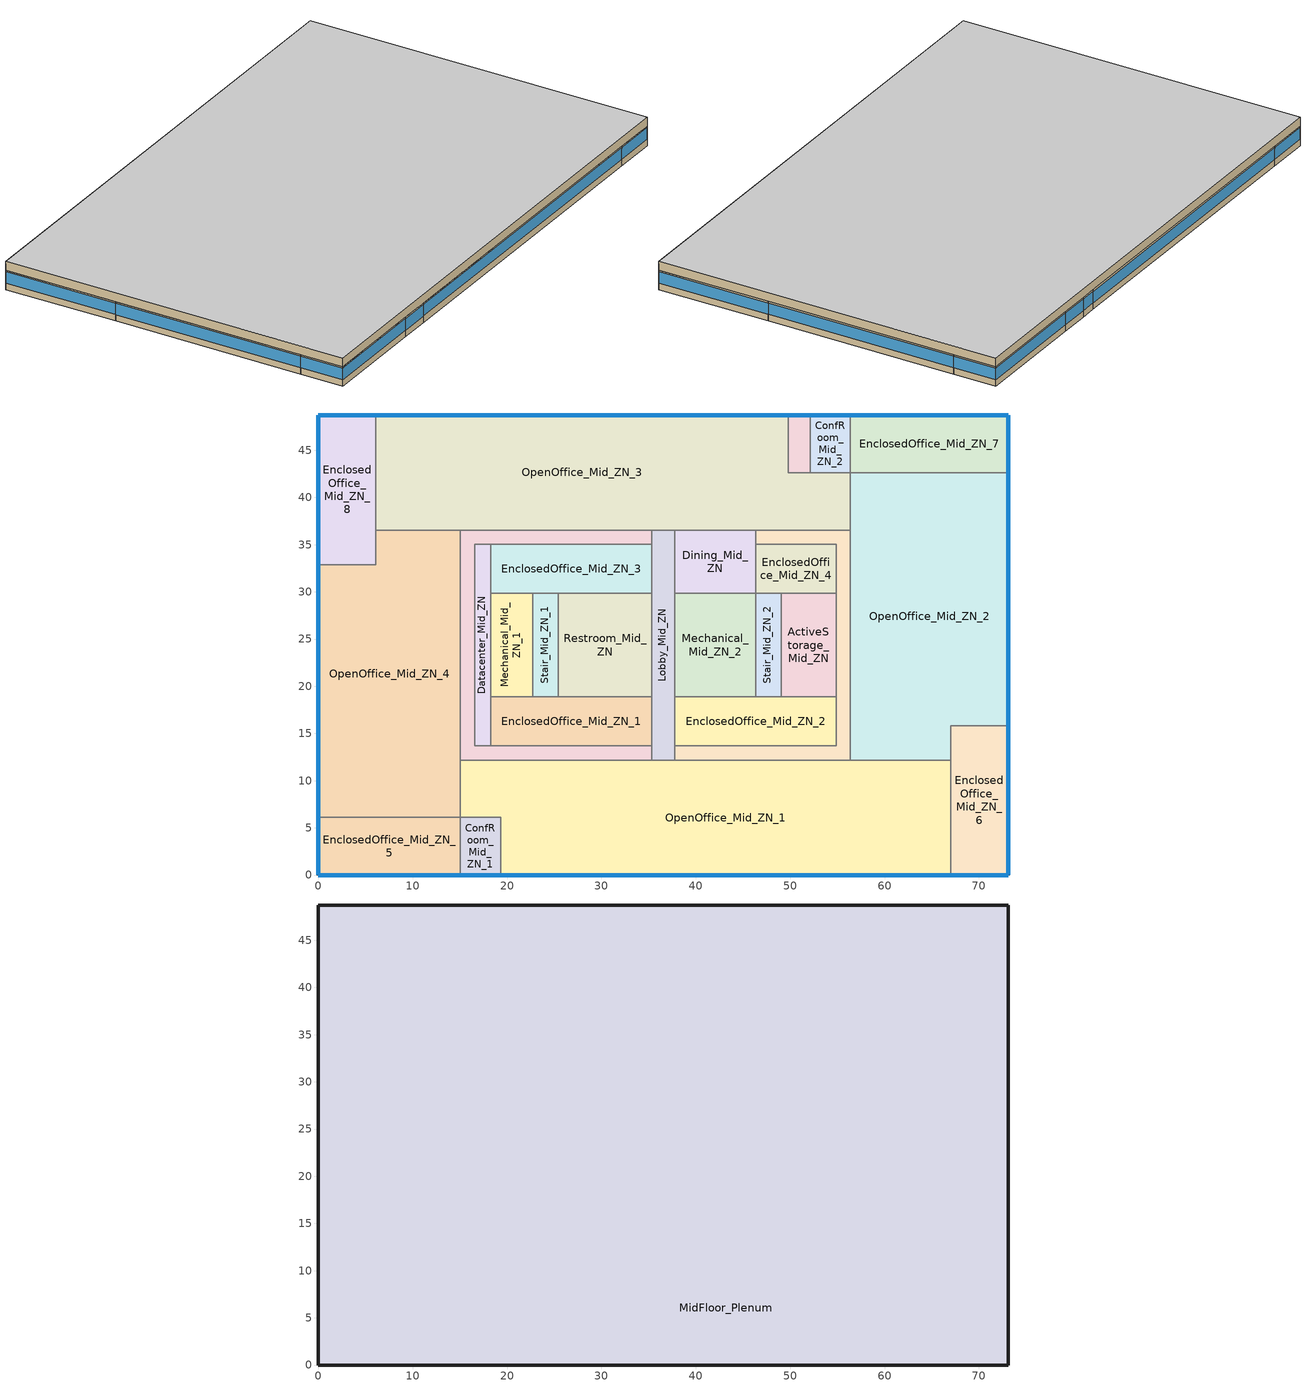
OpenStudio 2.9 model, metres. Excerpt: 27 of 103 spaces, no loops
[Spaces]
Corridor_Mid_ZN_1
 floor adiabatic (Floor Adiabatic construction): 35.36,36.55 35.36,35.02 16.58,35.02 16.58,13.69 35.36,13.69 35.36,12.16 15.06,12.16 15.06,36.55 z16.77
 wall to EnclosedOffice_Mid_ZN_1: 35.36,13.69 18.29,13.69 z16.77:19.51
 wall to Lobby_Mid_ZN: 35.36,12.16 35.36,13.69 / 35.36,35.02 35.36,36.55 z16.77:19.51
 wall to Datacenter_Mid_ZN: 18.29,13.69 16.58,13.69 16.58,35.02 18.29,35.02 z16.77:19.51
 wall to OpenOffice_Mid_ZN_1: 15.06,12.16 35.36,12.16 z16.77:19.51
 wall to OpenOffice_Mid_ZN_4: 15.06,36.55 15.06,12.16 z16.77:19.51
 wall to EnclosedOffice_Mid_ZN_3: 18.29,35.02 35.36,35.02 z16.77:19.51
 wall to OpenOffice_Mid_ZN_3: 35.36,36.55 15.06,36.55 z16.77:19.51
Datacenter_Mid_ZN
 floor adiabatic (Floor Adiabatic construction): 18.29,35.02 18.29,13.69 16.58,13.69 16.58,35.02 z16.77
 wall to Mechanical_Mid_ZN_1: 18.29,18.87 18.29,29.84 z16.77:19.51
 wall to EnclosedOffice_Mid_ZN_1: 18.29,13.69 18.29,18.87 z16.77:19.51
 wall to EnclosedOffice_Mid_ZN_3: 18.29,29.84 18.29,35.02 z16.77:19.51
Mechanical_Mid_ZN_1
 floor adiabatic (Floor Adiabatic construction): 22.71,29.84 22.71,18.87 18.29,18.87 18.29,29.84 z16.77
 wall to EnclosedOffice_Mid_ZN_3: 22.71,29.84 18.29,29.84 z16.77:19.51
 wall to EnclosedOffice_Mid_ZN_1: 18.29,18.87 22.71,18.87 z16.77:19.51
 wall to Stair_Mid_ZN_1: 22.71,18.87 22.71,29.84 z16.77:19.51
Stair_Mid_ZN_1
 floor adiabatic (Floor Adiabatic construction): 25.45,29.84 25.45,18.87 22.71,18.87 22.71,29.84 z16.77
 wall to EnclosedOffice_Mid_ZN_3: 25.45,29.84 22.71,29.84 z16.77:19.51
 wall to EnclosedOffice_Mid_ZN_1: 22.71,18.87 25.45,18.87 z16.77:19.51
 wall to Restroom_Mid_ZN: 25.45,18.87 25.45,29.84 z16.77:19.51
Restroom_Mid_ZN
 floor adiabatic (Floor Adiabatic construction): 35.36,29.84 35.36,18.87 25.45,18.87 25.45,29.84 z16.77
 wall to Lobby_Mid_ZN: 35.36,18.87 35.36,29.84 z16.77:19.51
 wall to EnclosedOffice_Mid_ZN_3: 35.36,29.84 25.45,29.84 z16.77:19.51
 wall to EnclosedOffice_Mid_ZN_1: 25.45,18.87 35.36,18.87 z16.77:19.51
EnclosedOffice_Mid_ZN_1
 floor adiabatic (Floor Adiabatic construction): 35.36,18.87 35.36,13.69 18.29,13.69 18.29,18.87 z16.77
 wall to Lobby_Mid_ZN: 35.36,13.69 35.36,18.87 z16.77:19.51
Lobby_Mid_ZN
 floor adiabatic (Floor Adiabatic construction): 37.8,36.55 37.8,12.16 35.36,12.16 35.36,36.55 z16.77
 wall to OpenOffice_Mid_ZN_1: 35.36,12.16 37.8,12.16 z16.77:19.51
 wall to Dining_Mid_ZN: 37.8,29.84 37.8,36.55 z16.77:19.51
 wall to OpenOffice_Mid_ZN_3: 37.8,36.55 35.36,36.55 z16.77:19.51
 wall to Mechanical_Mid_ZN_2: 37.8,18.87 37.8,29.84 z16.77:19.51
 wall to EnclosedOffice_Mid_ZN_3: 35.36,35.02 35.36,29.84 z16.77:19.51
 wall to Corridor_Mid_ZN_2: 37.8,12.16 37.8,13.69 z16.77:19.51
 wall to EnclosedOffice_Mid_ZN_2: 37.8,13.69 37.8,18.87 z16.77:19.51
Corridor_Mid_ZN_2
 floor adiabatic (Floor Adiabatic construction): 56.39,36.55 56.39,12.16 37.8,12.16 37.8,13.69 54.86,13.69 54.86,35.02 46.33,35.02 46.33,36.55 z16.77
 wall to Dining_Mid_ZN: 46.33,36.55 46.33,35.02 z16.77:19.51
 wall to EnclosedOffice_Mid_ZN_4: 46.33,35.02 54.86,35.02 54.86,29.84 z16.77:19.51
 wall to EnclosedOffice_Mid_ZN_2: 54.86,18.87 54.86,13.69 37.8,13.69 z16.77:19.51
 wall to OpenOffice_Mid_ZN_1: 37.8,12.16 56.39,12.16 z16.77:19.51
 wall to OpenOffice_Mid_ZN_3: 56.39,36.55 46.33,36.55 z16.77:19.51
 wall to OpenOffice_Mid_ZN_2: 56.39,12.16 56.39,36.55 z16.77:19.51
 wall to ActiveStorage_Mid_ZN: 54.86,29.84 54.86,18.87 z16.77:19.51
Mechanical_Mid_ZN_2
 floor adiabatic (Floor Adiabatic construction): 46.33,29.84 46.33,18.87 37.8,18.87 37.8,29.84 z16.77
 wall to Stair_Mid_ZN_2: 46.33,18.87 46.33,29.84 z16.77:19.51
 wall to Dining_Mid_ZN: 46.33,29.84 37.8,29.84 z16.77:19.51
 wall to EnclosedOffice_Mid_ZN_2: 37.8,18.87 46.33,18.87 z16.77:19.51
Stair_Mid_ZN_2
 floor adiabatic (Floor Adiabatic construction): 49.07,29.84 49.07,18.87 46.33,18.87 46.33,29.84 z16.77
 wall to ActiveStorage_Mid_ZN: 49.07,18.87 49.07,29.84 z16.77:19.51
 wall to EnclosedOffice_Mid_ZN_2: 46.33,18.87 49.07,18.87 z16.77:19.51
 wall to EnclosedOffice_Mid_ZN_4: 49.07,29.84 46.33,29.84 z16.77:19.51
ActiveStorage_Mid_ZN
 floor adiabatic (Floor Adiabatic construction): 54.86,29.84 54.86,18.87 49.07,18.87 49.07,29.84 z16.77
 wall to EnclosedOffice_Mid_ZN_2: 49.07,18.87 54.86,18.87 z16.77:19.51
 wall to EnclosedOffice_Mid_ZN_4: 54.86,29.84 49.07,29.84 z16.77:19.51
Dining_Mid_ZN
 floor adiabatic (Floor Adiabatic construction): 46.33,36.55 46.33,29.84 37.8,29.84 37.8,36.55 z16.77
 wall to EnclosedOffice_Mid_ZN_4: 46.33,29.84 46.33,35.02 z16.77:19.51
 wall to OpenOffice_Mid_ZN_3: 46.33,36.55 37.8,36.55 z16.77:19.51
EnclosedOffice_Mid_ZN_2
 floor adiabatic (Floor Adiabatic construction): 54.86,18.87 54.86,13.69 37.8,13.69 37.8,18.87 z16.77
EnclosedOffice_Mid_ZN_3
 floor adiabatic (Floor Adiabatic construction): 35.36,35.02 35.36,29.84 18.29,29.84 18.29,35.02 z16.77
EnclosedOffice_Mid_ZN_4
 floor adiabatic (Floor Adiabatic construction): 54.86,35.02 54.86,29.84 46.33,29.84 46.33,35.02 z16.77
EnclosedOffice_Mid_ZN_5
 floor adiabatic (Floor Adiabatic construction): 15.06,6.1 15.06,0 0,0 0,6.1 z16.77
 wall outside: 0,6.1 0,0 15.06,0 z16.77:19.51
 wall to OpenOffice_Mid_ZN_4: 15.06,6.1 0,6.1 z16.77:19.51
 wall to ConfRoom_Mid_ZN_1: 15.06,0 15.06,6.1 z16.77:19.51
 window: 0.03,0 15.03,0 / 0,6.07 0,0.03 z17.68:19.27
ConfRoom_Mid_ZN_1
 floor adiabatic (Floor Adiabatic construction): 19.32,6.1 19.32,0 15.06,0 15.06,6.1 z16.77
 wall outside: 15.06,0 19.32,0 z16.77:19.51
 wall to OpenOffice_Mid_ZN_1: 19.32,0 19.32,6.1 15.06,6.1 z16.77:19.51
 window: 15.08,0 19.3,0 z17.68:19.27
EnclosedOffice_Mid_ZN_6
 floor adiabatic (Floor Adiabatic construction): 73.11,15.82 73.11,0 67.01,0 67.01,15.82 z16.77
 wall outside: 67.01,0 73.11,0 73.11,15.82 z16.77:19.51
 wall to OpenOffice_Mid_ZN_2: 73.11,15.82 67.01,15.82 67.01,12.16 z16.77:19.51
 wall to OpenOffice_Mid_ZN_1: 67.01,12.16 67.01,0 z16.77:19.51
 window: 73.11,0.03 73.11,15.79 / 67.04,0 73.08,0 z17.68:19.27
EnclosedOffice_Mid_ZN_7
 floor adiabatic (Floor Adiabatic construction): 73.11,48.74 73.11,42.64 56.39,42.64 56.39,48.74 z16.77
 wall outside: 73.11,42.64 73.11,48.74 56.39,48.74 z16.77:19.51
 wall to OpenOffice_Mid_ZN_2: 56.39,42.64 73.11,42.64 z16.77:19.51
 wall to ConfRoom_Mid_ZN_2: 56.39,48.74 56.39,42.64 z16.77:19.51
 window: 73.08,48.74 56.41,48.74 / 73.11,42.67 73.11,48.71 z17.68:19.27
ConfRoom_Mid_ZN_2
 floor adiabatic (Floor Adiabatic construction): 56.39,48.74 56.39,42.64 52.12,42.64 52.12,48.74 z16.77
 wall outside: 56.39,48.74 52.12,48.74 z16.77:19.51
 wall to Classroom_Mid_ZN: 52.12,48.74 52.12,42.64 z16.77:19.51
 wall to OpenOffice_Mid_ZN_3: 52.12,42.64 56.39,42.64 z16.77:19.51
 window: 56.36,48.74 52.15,48.74 z17.68:19.27
Classroom_Mid_ZN
 floor adiabatic (Floor Adiabatic construction): 52.12,48.74 52.12,42.64 49.77,42.64 49.77,48.74 z16.77
 wall outside: 52.12,48.74 49.77,48.74 z16.77:19.51
 wall to OpenOffice_Mid_ZN_3: 49.77,48.74 49.77,42.64 52.12,42.64 z16.77:19.51
 window: 52.1,48.74 49.8,48.74 z17.68:19.27
EnclosedOffice_Mid_ZN_8
 floor adiabatic (Floor Adiabatic construction): 6.1,48.74 6.1,32.89 0,32.89 0,48.74 z16.77
 wall outside: 6.1,48.74 0,48.74 0,32.89 z16.77:19.51
 wall to OpenOffice_Mid_ZN_4: 0,32.89 6.1,32.89 6.1,36.55 z16.77:19.51
 wall to OpenOffice_Mid_ZN_3: 6.1,36.55 6.1,48.74 z16.77:19.51
 window: 0,48.71 0,32.91 / 6.07,48.74 0.03,48.74 z17.68:19.27
OpenOffice_Mid_ZN_1
 floor adiabatic (Floor Adiabatic construction): 67.01,12.16 67.01,0 19.32,0 19.32,6.1 15.06,6.1 15.06,12.16 z16.77
 wall outside: 19.32,0 67.01,0 z16.77:19.51
 wall to OpenOffice_Mid_ZN_4: 15.06,12.16 15.06,6.1 z16.77:19.51
 wall to OpenOffice_Mid_ZN_2: 67.01,12.16 56.39,12.16 z16.77:19.51
 window: 19.35,0 66.99,0 z17.68:19.27
OpenOffice_Mid_ZN_2
 floor adiabatic (Floor Adiabatic construction): 73.11,42.64 73.11,15.82 67.01,15.82 67.01,12.16 56.39,12.16 56.39,42.64 z16.77
 wall outside: 73.11,15.82 73.11,42.64 z16.77:19.51
 wall to OpenOffice_Mid_ZN_3: 56.39,42.64 56.39,36.55 z16.77:19.51
 window: 73.11,15.84 73.11,42.62 z17.68:19.27
OpenOffice_Mid_ZN_3
 floor adiabatic (Floor Adiabatic construction): 49.77,48.74 49.77,42.64 56.39,42.64 56.39,36.55 6.1,36.55 6.1,48.74 z16.77
 wall outside: 49.77,48.74 6.1,48.74 z16.77:19.51
 wall to OpenOffice_Mid_ZN_4: 6.1,36.55 15.06,36.55 z16.77:19.51
 window: 49.75,48.74 6.12,48.74 z17.68:19.27
OpenOffice_Mid_ZN_4
 floor adiabatic (Floor Adiabatic construction): 15.06,36.55 15.06,6.1 0,6.1 0,32.89 6.1,32.89 6.1,36.55 z16.77
 wall outside: 0,32.89 0,6.1 z16.77:19.51
 window: 0,32.86 0,6.12 z17.68:19.27
MidFloor_Plenum
 floor to OpenOffice_Mid_ZN_3: 49.77,48.74 49.77,42.64 56.39,42.64 56.39,36.55 6.1,36.55 6.1,48.74 z19.51
 floor to OpenOffice_Mid_ZN_1: 67.01,12.16 67.01,0 19.32,0 19.32,6.1 15.06,6.1 15.06,12.16 z19.51
 floor to OpenOffice_Mid_ZN_2: 73.11,42.64 73.11,15.82 67.01,15.82 67.01,12.16 56.39,12.16 56.39,42.64 z19.51
 floor to Stair_Mid_ZN_1: 25.45,29.84 25.45,18.87 22.71,18.87 22.71,29.84 z19.51
 floor to Corridor_Mid_ZN_1: 35.36,36.55 35.36,35.02 16.58,35.02 16.58,13.69 35.36,13.69 35.36,12.16 15.06,12.16 15.06,36.55 z19.51
 floor to Datacenter_Mid_ZN: 18.29,35.02 18.29,13.69 16.58,13.69 16.58,35.02 z19.51
 floor to ConfRoom_Mid_ZN_1: 19.32,6.1 19.32,0 15.06,0 15.06,6.1 z19.51
 floor to Corridor_Mid_ZN_2: 56.39,36.55 56.39,12.16 37.8,12.16 37.8,13.69 54.86,13.69 54.86,35.02 46.33,35.02 46.33,36.55 z19.51
 floor to EnclosedOffice_Mid_ZN_5: 15.06,6.1 15.06,0 0,0 0,6.1 z19.51
 floor to ConfRoom_Mid_ZN_2: 56.39,48.74 56.39,42.64 52.12,42.64 52.12,48.74 z19.51
 floor to EnclosedOffice_Mid_ZN_8: 6.1,48.74 6.1,32.89 0,32.89 0,48.74 z19.51
 floor to OpenOffice_Mid_ZN_4: 15.06,36.55 15.06,6.1 0,6.1 0,32.89 6.1,32.89 6.1,36.55 z19.51
 floor to EnclosedOffice_Mid_ZN_7: 73.11,48.74 73.11,42.64 56.39,42.64 56.39,48.74 z19.51
 floor to EnclosedOffice_Mid_ZN_6: 73.11,15.82 73.11,0 67.01,0 67.01,15.82 z19.51
 floor to Dining_Mid_ZN: 46.33,36.55 46.33,29.84 37.8,29.84 37.8,36.55 z19.51
 floor to Classroom_Mid_ZN: 52.12,48.74 52.12,42.64 49.77,42.64 49.77,48.74 z19.51
 floor to Mechanical_Mid_ZN_1: 22.71,29.84 22.71,18.87 18.29,18.87 18.29,29.84 z19.51
 floor to EnclosedOffice_Mid_ZN_3: 35.36,35.02 35.36,29.84 18.29,29.84 18.29,35.02 z19.51
 floor to Restroom_Mid_ZN: 35.36,29.84 35.36,18.87 25.45,18.87 25.45,29.84 z19.51
 floor to Stair_Mid_ZN_2: 49.07,29.84 49.07,18.87 46.33,18.87 46.33,29.84 z19.51
 floor to EnclosedOffice_Mid_ZN_2: 54.86,18.87 54.86,13.69 37.8,13.69 37.8,18.87 z19.51
 floor to Mechanical_Mid_ZN_2: 46.33,29.84 46.33,18.87 37.8,18.87 37.8,29.84 z19.51
 floor to ActiveStorage_Mid_ZN: 54.86,29.84 54.86,18.87 49.07,18.87 49.07,29.84 z19.51
 floor to EnclosedOffice_Mid_ZN_1: 35.36,18.87 35.36,13.69 18.29,13.69 18.29,18.87 z19.51
 floor to Lobby_Mid_ZN: 37.8,36.55 37.8,12.16 35.36,12.16 35.36,36.55 z19.51
 floor to EnclosedOffice_Mid_ZN_4: 54.86,35.02 54.86,29.84 46.33,29.84 46.33,35.02 z19.51
 wall outside: 0,0 73.11,0 73.11,48.74 0,48.74 0,0 z19.51:20.73
 ceiling adiabatic (Floor Adiabatic construction): 73.11,0 73.11,48.74 0,48.74 0,0 z20.73
[Site]
Chicago Ohare Intl Ap_IL_USA: Latitude {deg}=41.98; Longitude {deg}=-87.92; Time Zone {hr}=-6; Elevation {m}=201; Terrain=City
[Building]
-LargeOfficeDetailed-ASHRAE 169-2006-5A created: 2020-03-26 09:34:21 -0700: North Axis {deg}=0; Default Construction Set=90.1-2013 - LargeOfficeDetailed - ASHRAE 169-2006-5A; Standards Number of Stories=13; Standards Number of Above Ground Stories=12; Standards Building Type=LargeOfficeDetailed
[ClimateZones]
Climate Zone Institution Name 1=ASHRAE; Climate Zone Document Name 1=ANSI/ASHRAE Standard 169; Climate Zone Document Year 1=2006; Climate Zone Value 1=5A
[Site:WaterMainsTemperature]
Calculation Method=Correlation; Annual Average Outdoor Air Temperature {C}=9.925; Maximum Difference In Monthly Average Outdoor Air Temperatures {deltaC}=28.7
[SizingPeriod:DesignDay] Barometric Pressure {Pa}=98934; Sky Clearness=0; Rain Indicator=0; Snow Indicator=0; Day of Month=21; Daylight Saving Time Indicator=0; Humidity Indicating Type=Wetbulb; Dry-Bulb Temperature Range Modifier Type=DefaultMultipliers
Name | Maximum Dry-Bulb Temperature {C} | Daily Dry-Bulb Temperature Range {deltaC} | Humidity Indicating Conditions at Maximum Dry-Bulb | Wind Speed {m/s} | Wind Direction {deg} | Month | Day Type | Solar Model Indicator | ASHRAE Taub | ASHRAE Taud
Chicago Ohare Intl Ap Ann Clg .4% Condns DB=>MWB | 33.3 | 10.5 | 23.7 | 5.2 | 230 | 7 | SummerDesignDay | ASHRAETau | 0.455 | 2.05
Chicago Ohare Intl Ap Ann Htg 99.6% Condns DB | -20 | 0 | -20 | 4.9 | 270 | 1 | WinterDesignDay | ASHRAEClearSky
[Site:GroundTemperature:BuildingSurface]
19.527, 19.502, 19.536, 19.598, 20.002, 21.64, 22.225, 22.375, 21.449, 20.121, 19.802, 19.633
[Material:NoMass] Thermal Absorptance=0.9; Solar Absorptance=0.7
Name | Roughness | Thermal Resistance {m2-K/W} | Visible Absorptance
CP02 CARPET PAD | VeryRough | 0.21648 | 0.8
Nonres_Floor_Insulation | MediumSmooth | 2.88292 | 0.7
Typical Insulation R-14.97 | Smooth | 2.63723 | 0.7
Typical Carpet Pad | Smooth | 0.21648 | 0.8
Typical Insulation R-8.72 | Smooth | 1.53614 | 0.7
Typical Insulation R-30.13 | Smooth | 5.30668 | 0.7
Typical Insulation R-1.15 | Smooth | 0.202509 | 0.7
Typical Insulation R-1.15 1 | Smooth | 0.202527 | 0.7
[Material]
Name | Roughness | Thickness {m} | Conductivity {W/m-K} | Density {kg/m3} | Specific Heat {J/kg-K} | Thermal Absorptance | Solar Absorptance | Visible Absorptance
100mm Normalweight concrete floor | MediumSmooth | 0.1016 | 2.31 | 2322 | 832
G01 13mm gypsum board | Smooth | 0.0127 | 0.16 | 800 | 1090 | 0.9 | 0.7 | 0.5
4 in. Normalweight Concrete Floor | MediumRough | 0.1016 | 2.31 | 2322 | 832 | 0.9 | 0.7 | 0.7
1IN Stucco | Smooth | 0.0253 | 0.6918 | 1858 | 837 | 0.9 | 0.7 | 0.92
8IN CONCRETE HW RefBldg | Rough | 0.2032 | 1.311 | 2240 | 836.8 | 0.9 | 0.7 | 0.7
1/2IN Gypsum | Smooth | 0.0127 | 0.16 | 784.9 | 830 | 0.9 | 0.4 | 0.4
Roof Membrane | VeryRough | 0.0095 | 0.16 | 1121.29 | 1460 | 0.9 | 0.7 | 0.7
Metal Roof Surface; F08 Metal surface | Smooth | 0.0008 | 45.28 | 7824 | 500 | 0.9 | 0.7 | 0.7
8 in. Normalweight Concrete Floor | MediumRough | 0.2032 | 2.31 | 2322 | 832 | 0.9 | 0.7 | 0.7
8 in. Concrete Block Basement Wall | MediumRough | 0.2032 | 1.326 | 1842 | 912 | 0.9 | 0.7 | 0.7
G05 25mm wood | MediumSmooth | 0.0254 | 0.15 | 608 | 1630 | 0.9 | 0.5 | 0.5
Std Wood 6inch | MediumSmooth | 0.15 | 0.12 | 540 | 1210 | 0.9 | 0.7 | 0.7
[Construction]
Floor Adiabatic construction: CP02 CARPET PAD, 100mm Normalweight concrete floor, Nonres_Floor_Insulation
Typical Insulated Exterior Mass Floor R-17.54: Typical Insulation R-14.97, 4 in. Normalweight Concrete Floor, Typical Carpet Pad
Typical Insulated Exterior Mass Wall R-11.11: 1IN Stucco, 8IN CONCRETE HW RefBldg, Typical Insulation R-8.72, 1/2IN Gypsum
Typical IEAD Roof R-31.25: Roof Membrane, Typical Insulation R-30.13, Metal Roof Surface
Typical Interior Floor: 100mm Normalweight concrete floor, CP02 CARPET PAD
Typical Interior Wall: G01 13mm gypsum board, G01 13mm gypsum board
Typical Interior Ceiling: CP02 CARPET PAD, 100mm Normalweight concrete floor
Typical Insulated Carpeted 8in Slab Floor: 8 in. Normalweight Concrete Floor, Typical Carpet Pad
Typical Insulated Basement Mass Wall: 8 in. Concrete Block Basement Wall
U 0.48 SHGC 0.40 Dbl Ref-D Clr 6mm/13mm: REF D CLEAR 6MM, AIR 13MM, CLEAR 6MM
Typical Insulated Metal Door R-2.0: F08 Metal surface, Typical Insulation R-1.15
U 0.44 SHGC 0.26 Dbl Ref-B-H Clr 6mm/13mm Air: REF B CLEAR HI 6MM, AIR 13MM, CLEAR 6MM
Typical Overhead Door R-2.0: Typical Insulation R-1.15 1
Window_U_0.50_SHGC_0.40_Skylight_Frame_Width_0.430_in: Glass_2052_LayerAvg, Gap_1_W_0_0038, Glass_2027F_LayerAvg
Typical Interior Window: Clear 3mm
Typical Interior Door; Typical Interior Partition: G05 25mm wood
InteriorFurnishings: Std Wood 6inch
[DefaultConstructionSet]
90.1-2013 - LargeOfficeDetailed - ASHRAE 169-2006-5A: Default Exterior Surface Constructions=Default Surface Constructions 1; Default Interior Surface Constructions=Default Surface Constructions 2; Default Ground Contact Surface Constructions=Default Surface Constructions 3; Default Exterior SubSurface Constructions=Default Sub Surface Constructions 1; Default Interior SubSurface Constructions=Default Sub Surface Constructions 2; Interior Partition Construction=Typical Interior Partition
[DefaultSurfaceConstructions]
Name | Floor Construction | Wall Construction | Roof Ceiling Construction
Default Surface Constructions 1 | Typical Insulated Exterior Mass Floor R-17.54 | Typical Insulated Exterior Mass Wall R-11.11 | Typical IEAD Roof R-31.25
Default Surface Constructions 2 | Typical Interior Floor | Typical Interior Wall | Typical Interior Ceiling
Default Surface Constructions 3 | Typical Insulated Carpeted 8in Slab Floor | Typical Insulated Basement Mass Wall
[DefaultSubSurfaceConstructions]
Name | Fixed Window Construction | Operable Window Construction | Door Construction | Glass Door Construction | Overhead Door Construction | Skylight Construction | Tubular Daylight Dome Construction | Tubular Daylight Diffuser Construction
Default Sub Surface Constructions 1 | U 0.48 SHGC 0.40 Dbl Ref-D Clr 6mm/13mm | U 0.48 SHGC 0.40 Dbl Ref-D Clr 6mm/13mm | Typical Insulated Metal Door R-2.0 | U 0.44 SHGC 0.26 Dbl Ref-B-H Clr 6mm/13mm Air | Typical Overhead Door R-2.0 | Window_U_0.50_SHGC_0.40_Skylight_Frame_Width_0.430_in | Typical Interior Window | Typical Interior Window
Default Sub Surface Constructions 2 | Typical Interior Window | Typical Interior Window | Typical Interior Door
[WindowMaterial:Glazing] Optical Data Type=SpectralAverage; Infrared Transmittance at Normal Incidence=0; Dirt Correction Factor for Solar and Visible Transmittance=1; Solar Diffusing=No
Name | Thickness {m} | Solar Transmittance at Normal Incidence | Front Side Solar Reflectance at Normal Incidence | Back Side Solar Reflectance at Normal Incidence | Visible Transmittance at Normal Incidence | Front Side Visible Reflectance at Normal Incidence | Back Side Visible Reflectance at Normal Incidence | Front Side Infrared Hemispherical Emissivity | Back Side Infrared Hemispherical Emissivity | Conductivity {W/m-K}
REF D CLEAR 6MM | 0.006 | 0.429 | 0.308 | 0.379 | 0.334 | 0.453 | 0.505 | 0.84 | 0.82 | 0.9
CLEAR 6MM | 0.006 | 0.775 | 0.071 | 0.071 | 0.881 | 0.08 | 0.08 | 0.84 | 0.84 | 0.9
REF B CLEAR HI 6MM | 0.006 | 0.24 | 0.16 | 0.32 | 0.3 | 0.16 | 0.29 | 0.84 | 0.6 | 0.9
Glass_2052_LayerAvg | 0.00837 | 0.507767 | 0.054228 | 0.0544931 | 0.586833 | 0.05805 | 0.058397 | 0.84 | 0.84 | 1
Glass_2027F_LayerAvg | 0.004 | 0.369744 | 0.470069 | 0.340935 | 0.765222 | 0.0546 | 0.073741 | 0.03675 | 0.84 | 1
Clear 3mm | 0.003 | 0.837 | 0.075 | 0.075 | 0.898 | 0.081 | 0.081 | 0.84 | 0.84 | 0.9
[WindowMaterial:Gas] Gas Type=Air
Name | Thickness {m}
AIR 13MM | 0.0127
Gap_1_W_0_0038 | 0.0038
[Space] Building Story=Building Story 2
Name | Space Type | Thermal Zone | Part of Total Floor Area
Corridor_Mid_ZN_1 | Corridor | Corridor_Mid_ZN_1 ZN
Datacenter_Mid_ZN | OfficeLarge Data Center | Datacenter_Mid_ZN ZN
Mechanical_Mid_ZN_1 | Elec/MechRoom | Mechanical_Mid_ZN_1 ZN
Stair_Mid_ZN_1 | Stair | Stair_Mid_ZN_1 ZN
Restroom_Mid_ZN | Restroom | Restroom_Mid_ZN ZN
EnclosedOffice_Mid_ZN_1 | ClosedOffice | EnclosedOffice_Mid_ZN_1 ZN
Lobby_Mid_ZN | Lobby | Lobby_Mid_ZN ZN
Corridor_Mid_ZN_2 | Corridor | Corridor_Mid_ZN_2 ZN
Mechanical_Mid_ZN_2 | Elec/MechRoom | Mechanical_Mid_ZN_2 ZN
Stair_Mid_ZN_2 | Stair | Stair_Mid_ZN_2 ZN
ActiveStorage_Mid_ZN | Storage | ActiveStorage_Mid_ZN ZN
Dining_Mid_ZN | Dining | Dining_Mid_ZN ZN
EnclosedOffice_Mid_ZN_2 | ClosedOffice | EnclosedOffice_Mid_ZN_2 ZN
EnclosedOffice_Mid_ZN_3 | ClosedOffice | EnclosedOffice_Mid_ZN_3 ZN
EnclosedOffice_Mid_ZN_4 | ClosedOffice | EnclosedOffice_Mid_ZN_4 ZN
EnclosedOffice_Mid_ZN_5 | ClosedOffice | EnclosedOffice_Mid_ZN_5 ZN
ConfRoom_Mid_ZN_1 | Conference | ConfRoom_Mid_ZN_1 ZN
EnclosedOffice_Mid_ZN_6 | ClosedOffice | EnclosedOffice_Mid_ZN_6 ZN
EnclosedOffice_Mid_ZN_7 | ClosedOffice | EnclosedOffice_Mid_ZN_7 ZN
ConfRoom_Mid_ZN_2 | Conference | ConfRoom_Mid_ZN_2 ZN
Classroom_Mid_ZN | Classroom | Classroom_Mid_ZN ZN
EnclosedOffice_Mid_ZN_8 | ClosedOffice | EnclosedOffice_Mid_ZN_8 ZN
OpenOffice_Mid_ZN_1 | OpenOffice | OpenOffice_Mid_ZN_1 ZN
OpenOffice_Mid_ZN_2 | OpenOffice | OpenOffice_Mid_ZN_2 ZN
OpenOffice_Mid_ZN_3 | OpenOffice | OpenOffice_Mid_ZN_3 ZN
OpenOffice_Mid_ZN_4 | OpenOffice | OpenOffice_Mid_ZN_4 ZN
MidFloor_Plenum |  | MidFloor_Plenum ZN | No
[SpaceType] Standards Building Type=Office
Name | Default Schedule Set | Design Specification Outdoor Air Object | Standards Space Type
OpenOffice | OpenOffice Schedule Set | OpenOffice Ventilation | OpenOffice
ClosedOffice | ClosedOffice Schedule Set | ClosedOffice Ventilation | ClosedOffice
Elec/MechRoom | Elec/MechRoom Schedule Set | Elec/MechRoom Ventilation | Elec/MechRoom
Corridor | Corridor Schedule Set | Corridor Ventilation | Corridor
Restroom | Restroom Schedule Set | Restroom Ventilation | Restroom
Lobby | Lobby Schedule Set | Lobby Ventilation | Lobby
Stair | Stair Schedule Set | Stair Ventilation | Stair
Dining | Dining Schedule Set | Dining Ventilation | Dining
Conference | Conference Schedule Set | Conference Ventilation | Conference
Storage | Storage Schedule Set | Storage Ventilation | Storage
Classroom | Classroom Schedule Set | Classroom Ventilation | Classroom
OfficeLarge Data Center | OfficeLarge Data Center Schedule Set | OfficeLarge Data Center Ventilation | OfficeLarge Data Center
[BuildingStory]
Building Story 2: Nominal Z Coordinate {m}=19.816
[People:Definition] Number of People Calculation Method=People/Area; Fraction Radiant=0.3
Name | People per Space Floor Area {person/m2}
Classroom People Definition | 0.376737
ClosedOffice People Definition | 0.0511286
Conference People Definition | 0.538196
Corridor People Definition | 0.0107639
Dining People Definition; Lobby People Definition; Restroom People Definition | 0.107639
OpenOffice People Definition | 0.0565105
[People] Work Efficiency Schedule=Work Efficiency Schedule; Clothing Insulation Schedule=Clothing Schedule; Air Velocity Schedule=Air Velocity Schedule; Multiplier=1
Name | People Definition | Space or SpaceType
Classroom People | Classroom People Definition | Classroom
ClosedOffice People | ClosedOffice People Definition | ClosedOffice
Conference People | Conference People Definition | Conference
Corridor People | Corridor People Definition | Corridor
Dining People | Dining People Definition | Dining
Lobby People | Lobby People Definition | Lobby
OpenOffice People | OpenOffice People Definition | OpenOffice
Restroom People | Restroom People Definition | Restroom
[Lights:Definition] Design Level Calculation Method=Watts/Area; Fraction Visible=0.2
Name | Watts per Space Floor Area {W/m2} | Fraction Radiant | Return Air Fraction
Classroom Lights Definition | 13.3472 | 0.4 | 0.4
ClosedOffice Lights Definition | 11.9479 | 0.4 | 0.4
Conference Lights Definition | 13.2396 | 0.4 | 0.4
Corridor Lights Definition | 7.10418 | 0.4 | 0.4
Dining Lights Definition | 6.99654 | 0.4 | 0.4
Elec/MechRoom Lights Definition | 10.2257 | 0.4 | 0.4
Lobby Lights Definition | 9.68752 | 0.4 | 0.4
OfficeLarge Data Center Lights Definition | 8.82641 | 0.7 | 0
OpenOffice Lights Definition; Restroom Lights Definition | 10.5486 | 0.4 | 0.4
Stair Lights Definition | 7.4271 | 0.4 | 0.4
Storage Lights Definition | 6.78126 | 0.4 | 0.4
[Lights] Fraction Replaceable=1
Name | Lights Definition | Space or SpaceType
Classroom Lights | Classroom Lights Definition | Classroom
ClosedOffice Lights | ClosedOffice Lights Definition | ClosedOffice
Conference Lights | Conference Lights Definition | Conference
Corridor Lights | Corridor Lights Definition | Corridor
Dining Lights | Dining Lights Definition | Dining
Elec/MechRoom Lights | Elec/MechRoom Lights Definition | Elec/MechRoom
Lobby Lights | Lobby Lights Definition | Lobby
OfficeLarge Data Center Lights | OfficeLarge Data Center Lights Definition | OfficeLarge Data Center
OpenOffice Lights | OpenOffice Lights Definition | OpenOffice
Restroom Lights | Restroom Lights Definition | Restroom
Stair Lights | Stair Lights Definition | Stair
Storage Lights | Storage Lights Definition | Storage
[ElectricEquipment:Definition] Design Level Calculation Method=Watts/Area; Fraction Latent=0; Fraction Radiant=0.5; Fraction Lost=0
Name | Watts per Space Floor Area {W/m2}
Classroom Elec Equip Definition | 9.99967
ClosedOffice Elec Equip Definition | 6.8889
Conference Elec Equip Definition | 3.98265
Corridor Elec Equip Definition | 1.72223
Dining Elec Equip Definition | 10.7639
Elec/MechRoom Elec Equip Definition | 2.90626
Lobby Elec Equip Definition; Restroom Elec Equip Definition | 0.753474
OfficeLarge Data Center Elec Equip Definition | 215.278
OpenOffice Elec Equip Definition | 7.64238
[ElectricEquipment]
Name | Electric Equipment Definition | Space or SpaceType
Classroom Elec Equip | Classroom Elec Equip Definition | Classroom
ClosedOffice Elec Equip | ClosedOffice Elec Equip Definition | ClosedOffice
Conference Elec Equip | Conference Elec Equip Definition | Conference
Corridor Elec Equip | Corridor Elec Equip Definition | Corridor
Dining Elec Equip | Dining Elec Equip Definition | Dining
Elec/MechRoom Elec Equip | Elec/MechRoom Elec Equip Definition | Elec/MechRoom
Lobby Elec Equip | Lobby Elec Equip Definition | Lobby
OfficeLarge Data Center Elec Equip | OfficeLarge Data Center Elec Equip Definition | OfficeLarge Data Center
OpenOffice Elec Equip | OpenOffice Elec Equip Definition | OpenOffice
Restroom Elec Equip | Restroom Elec Equip Definition | Restroom
[DesignSpecification:OutdoorAir]
Name | Outdoor Air Method | Outdoor Air Flow per Person {m3/s-person} | Outdoor Air Flow per Floor Area {m3/s-m2} | Outdoor Air Flow Air Changes per Hour {1/hr}
Classroom Ventilation | Sum | 0.00471947 | 0.0006096
ClosedOffice Ventilation; Conference Ventilation; Dining Ventilation; Lobby Ventilation; OpenOffice Ventilation | Sum | 0.00235974 | 0.0003048
Corridor Ventilation; Restroom Ventilation; Stair Ventilation | Sum |  | 0.0003048
Elec/MechRoom Ventilation; Storage Ventilation | Sum |  | 0.0006096
OfficeLarge Data Center Ventilation |  | 0 | 0 | 0
[DefaultScheduleSet] Lighting Schedule=OfficeLarge BLDG_LIGHT_SCH_2013
Name | Number of People Schedule | People Activity Level Schedule | Electric Equipment Schedule | Infiltration Schedule
Classroom Schedule Set; ClosedOffice Schedule Set; Conference Schedule Set; Corridor Schedule Set; Dining Schedule Set; Elec/MechRoom Schedule Set; Lobby Schedule Set; OpenOffice Schedule Set; Restroom Schedule Set; Stair Schedule Set; Storage Schedule Set | OfficeLarge BLDG_OCC_SCH | OfficeMedium ACTIVITY_SCH | OfficeLarge BLDG_EQUIP_SCH | OfficeLarge INFIL_SCH_PNNL
OfficeLarge Data Center Schedule Set |  |  | DataCenter_EQUIP_SCH
[ThermostatSetpoint:DualSetpoint]
Name | Heating Setpoint Temperature Schedule | Cooling Setpoint Temperature Schedule
Storage Thermostat 3; Classroom Thermostat 3; Conference Thermostat 4; Conference Thermostat 5; Corridor Thermostat 6; Corridor Thermostat 7; Dining Thermostat 3; ClosedOffice Thermostat 10; ClosedOffice Thermostat 11; ClosedOffice Thermostat 12; ClosedOffice Thermostat 13; ClosedOffice Thermostat 14; ClosedOffice Thermostat 15; ClosedOffice Thermostat 16; ClosedOffice Thermostat 17; Lobby Thermostat 5; Elec/MechRoom Thermostat 5; Elec/MechRoom Thermostat 6; OpenOffice Thermostat 6; OpenOffice Thermostat 7; OpenOffice Thermostat 8; OpenOffice Thermostat 9; Restroom Thermostat 3; Stair Thermostat 5; Stair Thermostat 6 | OfficeLarge HTGSETP_SCH_YES_OPTIMUM | OfficeLarge CLGSETP_SCH_NO_SETBACK
OfficeLarge Data Center Thermostat 2 | OfficeLarge HTGSETP_DC_SCH | OfficeLarge CLGSETP_DC_SCH
[SpaceInfiltration:DesignFlowRate] Design Flow Rate Calculation Method=Flow/ExteriorArea; Flow per Exterior Surface Area {m3/s-m2}=0.000569573; Constant Term Coefficient=0; Temperature Term Coefficient=0; Velocity Term Coefficient=0.224; Velocity Squared Term Coefficient=0
Name | Space or SpaceType | Schedule
Classroom_Mid_ZN Infiltration | Classroom_Mid_ZN | OfficeLarge INFIL_SCH_PNNL
ConfRoom_Mid_ZN_1 Infiltration | ConfRoom_Mid_ZN_1 | OfficeLarge INFIL_SCH_PNNL
ConfRoom_Mid_ZN_2 Infiltration | ConfRoom_Mid_ZN_2 | OfficeLarge INFIL_SCH_PNNL
EnclosedOffice_Mid_ZN_5 Infiltration | EnclosedOffice_Mid_ZN_5 | OfficeLarge INFIL_SCH_PNNL
EnclosedOffice_Mid_ZN_6 Infiltration | EnclosedOffice_Mid_ZN_6 | OfficeLarge INFIL_SCH_PNNL
EnclosedOffice_Mid_ZN_7 Infiltration | EnclosedOffice_Mid_ZN_7 | OfficeLarge INFIL_SCH_PNNL
EnclosedOffice_Mid_ZN_8 Infiltration | EnclosedOffice_Mid_ZN_8 | OfficeLarge INFIL_SCH_PNNL
MidFloor_Plenum Infiltration | MidFloor_Plenum | Always On Discrete
OpenOffice_Mid_ZN_1 Infiltration | OpenOffice_Mid_ZN_1 | OfficeLarge INFIL_SCH_PNNL
OpenOffice_Mid_ZN_2 Infiltration | OpenOffice_Mid_ZN_2 | OfficeLarge INFIL_SCH_PNNL
OpenOffice_Mid_ZN_3 Infiltration | OpenOffice_Mid_ZN_3 | OfficeLarge INFIL_SCH_PNNL
OpenOffice_Mid_ZN_4 Infiltration | OpenOffice_Mid_ZN_4 | OfficeLarge INFIL_SCH_PNNL
[ThermalZone] Multiplier=10; Use Ideal Air Loads=No
Name | Thermostat
ActiveStorage_Mid_ZN ZN | Storage Thermostat 3
Classroom_Mid_ZN ZN | Classroom Thermostat 3
ConfRoom_Mid_ZN_1 ZN | Conference Thermostat 4
ConfRoom_Mid_ZN_2 ZN | Conference Thermostat 5
Corridor_Mid_ZN_1 ZN | Corridor Thermostat 6
Corridor_Mid_ZN_2 ZN | Corridor Thermostat 7
Datacenter_Mid_ZN ZN | OfficeLarge Data Center Thermostat 2
Dining_Mid_ZN ZN | Dining Thermostat 3
EnclosedOffice_Mid_ZN_1 ZN | ClosedOffice Thermostat 10
EnclosedOffice_Mid_ZN_2 ZN | ClosedOffice Thermostat 11
EnclosedOffice_Mid_ZN_3 ZN | ClosedOffice Thermostat 12
EnclosedOffice_Mid_ZN_4 ZN | ClosedOffice Thermostat 13
EnclosedOffice_Mid_ZN_5 ZN | ClosedOffice Thermostat 14
EnclosedOffice_Mid_ZN_6 ZN | ClosedOffice Thermostat 15
EnclosedOffice_Mid_ZN_7 ZN | ClosedOffice Thermostat 16
EnclosedOffice_Mid_ZN_8 ZN | ClosedOffice Thermostat 17
Lobby_Mid_ZN ZN | Lobby Thermostat 5
Mechanical_Mid_ZN_1 ZN | Elec/MechRoom Thermostat 5
Mechanical_Mid_ZN_2 ZN | Elec/MechRoom Thermostat 6
MidFloor_Plenum ZN
OpenOffice_Mid_ZN_1 ZN | OpenOffice Thermostat 6
OpenOffice_Mid_ZN_2 ZN | OpenOffice Thermostat 7
OpenOffice_Mid_ZN_3 ZN | OpenOffice Thermostat 8
OpenOffice_Mid_ZN_4 ZN | OpenOffice Thermostat 9
Restroom_Mid_ZN ZN | Restroom Thermostat 3
Stair_Mid_ZN_1 ZN | Stair Thermostat 5
Stair_Mid_ZN_2 ZN | Stair Thermostat 6
[InternalMass:Definition]
Internal Mass Definition 1: Construction=InteriorFurnishings; Design Level Calculation Method=SurfaceArea/Area; Surface Area per Space Floor Area=2
[InternalMass] Internal Mass Definition=Internal Mass Definition 1; Multiplier=1
Name | Space or SpaceType
Corridor_Mid_ZN_1 Mass | Corridor_Mid_ZN_1
EnclosedOffice_Mid_ZN_7 Mass | EnclosedOffice_Mid_ZN_7
Stair_Mid_ZN_1 Mass | Stair_Mid_ZN_1
Mechanical_Mid_ZN_2 Mass | Mechanical_Mid_ZN_2
Dining_Mid_ZN Mass | Dining_Mid_ZN
Stair_Mid_ZN_2 Mass | Stair_Mid_ZN_2
Mechanical_Mid_ZN_1 Mass | Mechanical_Mid_ZN_1
Corridor_Mid_ZN_2 Mass | Corridor_Mid_ZN_2
EnclosedOffice_Mid_ZN_4 Mass | EnclosedOffice_Mid_ZN_4
EnclosedOffice_Mid_ZN_1 Mass | EnclosedOffice_Mid_ZN_1
Datacenter_Mid_ZN Mass | Datacenter_Mid_ZN
EnclosedOffice_Mid_ZN_2 Mass | EnclosedOffice_Mid_ZN_2
ActiveStorage_Mid_ZN Mass | ActiveStorage_Mid_ZN
Restroom_Mid_ZN Mass | Restroom_Mid_ZN
EnclosedOffice_Mid_ZN_3 Mass | EnclosedOffice_Mid_ZN_3
Lobby_Mid_ZN Mass | Lobby_Mid_ZN
EnclosedOffice_Mid_ZN_5 Mass | EnclosedOffice_Mid_ZN_5
ConfRoom_Mid_ZN_1 Mass | ConfRoom_Mid_ZN_1
EnclosedOffice_Mid_ZN_6 Mass | EnclosedOffice_Mid_ZN_6
ConfRoom_Mid_ZN_2 Mass | ConfRoom_Mid_ZN_2
Classroom_Mid_ZN Mass | Classroom_Mid_ZN
EnclosedOffice_Mid_ZN_8 Mass | EnclosedOffice_Mid_ZN_8
OpenOffice_Mid_ZN_1 Mass | OpenOffice_Mid_ZN_1
OpenOffice_Mid_ZN_2 Mass | OpenOffice_Mid_ZN_2
OpenOffice_Mid_ZN_3 Mass | OpenOffice_Mid_ZN_3
OpenOffice_Mid_ZN_4 Mass | OpenOffice_Mid_ZN_4
MidFloor_Plenum Mass | MidFloor_Plenum
[Exterior:Lights:Definition]
Name | Design Level {W}
Occ Sensing Exterior Lights Def | 43305.1
NonDimming Exterior Lights Def | 12979.2
[Exterior:Lights] Control Option=AstronomicalClock
Name | Exterior Lights Definition | Schedule
Occ Sensing Exterior Lights Def | Occ Sensing Exterior Lights Def | OfficeLarge Exterior_lighting_schedule_b
NonDimming Exterior Lights Def | NonDimming Exterior Lights Def | OfficeLarge Exterior_lighting_schedule_a
[Exterior:FuelEquipment:Definition]
Name | Design Level {W}
Fuel equipment 1 Def | 244444
Fuel equipment 2 Def | 1270.8
[Exterior:FuelEquipment] Fuel Use Type=Electricity
Name | Exterior Fuel Equipment Definition | Schedule
Fuel equipment 1 | Fuel equipment 1 Def | Large Office BLDG ELEVATORS
Fuel equipment 2 | Fuel equipment 2 Def | OfficeLarge ELEV_LIGHT_FAN_SCH_ADD_DF
[Schedule:Constant]
Always On Discrete: Value=1
[Schedule:Ruleset]
Name | Default Day Schedule | Summer Design Day Schedule | Winter Design Day Schedule
Clothing Schedule | Clothing Schedule Default Winter Clothes
Air Velocity Schedule | Air Velocity Schedule Default
Work Efficiency Schedule | Work Efficiency Schedule Default
OfficeLarge BLDG_OCC_SCH | OfficeLarge BLDG_OCC_SCH Default | OfficeLarge BLDG_OCC_SCH Summer Design Day | OfficeLarge BLDG_OCC_SCH Winter Design Day
OfficeMedium ACTIVITY_SCH | OfficeMedium ACTIVITY_SCH Default | OfficeMedium ACTIVITY_SCH Summer Design Day | OfficeMedium ACTIVITY_SCH Winter Design Day
OfficeLarge BLDG_LIGHT_SCH_2013 | OfficeLarge BLDG_LIGHT_SCH_2013 Default | OfficeLarge BLDG_LIGHT_SCH_2013 Summer Design Day | OfficeLarge BLDG_LIGHT_SCH_2013 Winter Design Day
OfficeLarge BLDG_EQUIP_SCH | OfficeLarge BLDG_EQUIP_SCH Default | OfficeLarge BLDG_EQUIP_SCH Summer Design Day | OfficeLarge BLDG_EQUIP_SCH Winter Design Day
OfficeLarge INFIL_SCH_PNNL | OfficeLarge INFIL_SCH_PNNL Default | OfficeLarge INFIL_SCH_PNNL Summer Design Day | OfficeLarge INFIL_SCH_PNNL Winter Design Day
OfficeLarge HTGSETP_SCH_YES_OPTIMUM | OfficeLarge HTGSETP_SCH_YES_OPTIMUM Default | OfficeLarge HTGSETP_SCH_YES_OPTIMUM Summer Design Day | OfficeLarge HTGSETP_SCH_YES_OPTIMUM Winter Design Day
OfficeLarge CLGSETP_SCH_NO_SETBACK | OfficeLarge CLGSETP_SCH_NO_SETBACK Default | OfficeLarge CLGSETP_SCH_NO_SETBACK Summer Design Day | OfficeLarge CLGSETP_SCH_NO_SETBACK Winter Design Day
DataCenter_EQUIP_SCH | Schedule Day 15 | DataCenter_EQUIP_SCH Summer Design Day 11 | DataCenter_EQUIP_SCH Winter Design Day 11
OfficeLarge HTGSETP_DC_SCH | OfficeLarge HTGSETP_DC_SCH Default | OfficeLarge HTGSETP_DC_SCH Summer Design Day | OfficeLarge HTGSETP_DC_SCH Winter Design Day
OfficeLarge CLGSETP_DC_SCH | OfficeLarge CLGSETP_DC_SCH Default | OfficeLarge CLGSETP_DC_SCH Summer Design Day | OfficeLarge CLGSETP_DC_SCH Winter Design Day
OfficeLarge Exterior_lighting_schedule_b | OfficeLarge Exterior_lighting_schedule_b Default | OfficeLarge Exterior_lighting_schedule_b Summer Design Day | OfficeLarge Exterior_lighting_schedule_b Winter Design Day
OfficeLarge Exterior_lighting_schedule_a | OfficeLarge Exterior_lighting_schedule_a Default | OfficeLarge Exterior_lighting_schedule_a Summer Design Day | OfficeLarge Exterior_lighting_schedule_a Winter Design Day
Large Office BLDG ELEVATORS | Large Office BLDG ELEVATORS Default | Large Office BLDG ELEVATORS Summer Design Day | Large Office BLDG ELEVATORS Winter Design Day
OfficeLarge ELEV_LIGHT_FAN_SCH_ADD_DF | OfficeLarge ELEV_LIGHT_FAN_SCH_ADD_DF Default | OfficeLarge ELEV_LIGHT_FAN_SCH_ADD_DF Summer Design Day | OfficeLarge ELEV_LIGHT_FAN_SCH_ADD_DF Winter Design Day
[Schedule:Day]
Clothing Schedule Default Winter Clothes; OfficeLarge BLDG_LIGHT_SCH_2013 Summer Design Day; OfficeLarge BLDG_EQUIP_SCH Summer Design Day; OfficeLarge INFIL_SCH_PNNL Default; DataCenter_EQUIP_SCH Summer Design Day 11; DataCenter_EQUIP_SCH Wknd|Wkdy|Hol Day 3; DataCenter_EQUIP_SCH Wknd|Wkdy|Hol Day 7; DataCenter_EQUIP_SCH Wknd|Wkdy|Hol Day 11: 24, 0, 1
Clothing Schedule Summer Clothes; DataCenter_EQUIP_SCH Wknd|Wkdy|Hol Day 1; DataCenter_EQUIP_SCH Wknd|Wkdy|Hol Day 5; DataCenter_EQUIP_SCH Wknd|Wkdy|Hol Day 9; OfficeLarge ELEV_LIGHT_FAN_SCH_ADD_DF Summer Design Day: 24, 0, 0.5
Air Velocity Schedule Default: 24, 0, 0.2
Work Efficiency Schedule Default; OfficeLarge BLDG_OCC_SCH Winter Design Day; OfficeLarge BLDG_LIGHT_SCH_2013 Winter Design Day; OfficeLarge BLDG_EQUIP_SCH Winter Design Day; Schedule Day 15: 24, 0, 0
OfficeLarge BLDG_OCC_SCH Default: 6, 0, 0, 18, 0, 0.05, 24, 0, 0
OfficeLarge BLDG_OCC_SCH Sat Day: 6, 0, 0, 8, 0, 0.1, 12, 0, 0.3, 17, 0, 0.1, 19, 0, 0.05, 24, 0, 0
OfficeLarge BLDG_OCC_SCH Summer Design Day: 6, 0, 0, 22, 0, 1, 24, 0, 0.05
OfficeLarge BLDG_OCC_SCH Wkdy Day: 6, 0, 0, 7, 0, 0.1, 8, 0, 0.2, 12, 0, 0.95, 13, 0, 0.5, 17, 0, 0.95, 18, 0, 0.3, 22, 0, 0.1, 24, 0, 0.05
OfficeMedium ACTIVITY_SCH Default; OfficeMedium ACTIVITY_SCH Winter Design Day; OfficeMedium ACTIVITY_SCH Summer Design Day: 24, 0, 120
OfficeLarge BLDG_LIGHT_SCH_2013 Default: 5, 0, 0.05, 18, 0, 0.0452801, 24, 0, 0.05
OfficeLarge BLDG_LIGHT_SCH_2013 Sat Day: 6, 0, 0.05, 8, 0, 0.0905601, 12, 0, 0.27168, 17, 0, 0.13584, 19, 0, 0.0452801, 24, 0, 0.05
OfficeLarge BLDG_LIGHT_SCH_2013 Wkdy Day: 5, 0, 0.05, 6, 0, 0.1, 7, 0, 0.0905601, 8, 0, 0.27168, 17, 0, 0.815041, 18, 0, 0.452801, 20, 0, 0.27168, 22, 0, 0.18112, 23, 0, 0.0905601, 24, 0, 0.0452801
OfficeLarge BLDG_EQUIP_SCH Default: 24, 0, 0.3
OfficeLarge BLDG_EQUIP_SCH Sat Day: 6, 0, 0.3, 8, 0, 0.4, 12, 0, 0.5, 17, 0, 0.35, 24, 0, 0.3
OfficeLarge BLDG_EQUIP_SCH Wkdy Day: 8, 0, 0.4, 12, 0, 0.9, 13, 0, 0.8, 17, 0, 0.9, 18, 0, 0.5, 24, 0, 0.4
OfficeLarge INFIL_SCH_PNNL Summer Design Day; OfficeLarge INFIL_SCH_PNNL SmrDsn|Wkdy Day: 6, 0, 1, 22, 0, 0.25, 24, 0, 1
OfficeLarge INFIL_SCH_PNNL Winter Design Day; OfficeLarge INFIL_SCH_PNNL WntrDsn|Sat Day: 6, 0, 1, 18, 0, 0.25, 24, 0, 1
OfficeLarge HTGSETP_SCH_YES_OPTIMUM Default; OfficeLarge HTGSETP_SCH_YES_OPTIMUM Summer Design Day: 24, 0, 15.6
OfficeLarge HTGSETP_SCH_YES_OPTIMUM Sat Day: 4, 0, 15.6, 5, 0, 17.8, 6, 0, 20, 17, 0, 21, 24, 0, 15.6
OfficeLarge HTGSETP_SCH_YES_OPTIMUM Wkdy Day: 4, 0, 15.6, 5, 0, 17.8, 6, 0, 20, 22, 0, 21, 24, 0, 15.6
OfficeLarge HTGSETP_SCH_YES_OPTIMUM Winter Design Day: 5, 0, 15.6, 6, 0, 17.6, 7, 0, 19.6, 22, 0, 21, 24, 0, 15.6
OfficeLarge CLGSETP_SCH_NO_SETBACK Default; OfficeLarge CLGSETP_SCH_NO_SETBACK Winter Design Day; OfficeLarge CLGSETP_SCH_NO_SETBACK Default|WntrDsn|Sat|Wkdy Day: 24, 0, 24
OfficeLarge CLGSETP_SCH_NO_SETBACK Summer Design Day: 5, 0, 26.7, 6, 0, 25.7, 7, 0, 25, 22, 0, 24, 24, 0, 26.7
DataCenter_EQUIP_SCH Wknd|Wkdy|Hol Day; DataCenter_EQUIP_SCH Wknd|Wkdy|Hol Day 4; DataCenter_EQUIP_SCH Wknd|Wkdy|Hol Day 8; DataCenter_EQUIP_SCH Winter Design Day 11: 24, 0, 0.25
DataCenter_EQUIP_SCH Wknd|Wkdy|Hol Day 2; DataCenter_EQUIP_SCH Wknd|Wkdy|Hol Day 6; DataCenter_EQUIP_SCH Wknd|Wkdy|Hol Day 10: 24, 0, 0.75
OfficeLarge HTGSETP_DC_SCH Default; OfficeLarge HTGSETP_DC_SCH Winter Design Day; OfficeLarge HTGSETP_DC_SCH Summer Design Day: 24, 0, 18
OfficeLarge CLGSETP_DC_SCH Default; OfficeLarge CLGSETP_DC_SCH Winter Design Day; OfficeLarge CLGSETP_DC_SCH Summer Design Day: 24, 0, 27
OfficeLarge Exterior_lighting_schedule_b Default; OfficeLarge Exterior_lighting_schedule_b Winter Design Day; OfficeLarge Exterior_lighting_schedule_b Summer Design Day: 6, 0, 0.7, 24, 0, 1
OfficeLarge Exterior_lighting_schedule_a Default; OfficeLarge Exterior_lighting_schedule_a Winter Design Day; OfficeLarge Exterior_lighting_schedule_a Summer Design Day: 6, 0, 0, 24, 0, 1
Large Office BLDG ELEVATORS Default; Large Office BLDG ELEVATORS Winter Design Day; Large Office BLDG ELEVATORS Summer Design Day; OfficeLarge ELEV_LIGHT_FAN_SCH_ADD_DF Default: 4, 0, 0.05, 5, 0, 0.1, 6, 0, 0.2, 7, 0, 0.4, 9, 0, 0.5, 10, 0, 0.35, 16, 0, 0.15, 17, 0, 0.35, 19, 0, 0.5, 21, 0, 0.4, 22, 0, 0.3, 23, 0, 0.2, 24, 0, 0.1
OfficeLarge ELEV_LIGHT_FAN_SCH_ADD_DF Winter Design Day: 24, 0, 0.05
[Schedule:Rule] Date Specification Type=DateRange; Start Day=1
Name | Schedule Ruleset | Rule Order | Day Schedule | Start Month | End Month | End Day | Apply Saturday | Apply Monday | Apply Tuesday | Apply Wednesday | Apply Thursday | Apply Friday | Apply Sunday
Schedule Rule 1 | Clothing Schedule | 0 | Clothing Schedule Summer Clothes | 5 | 9 | 30
Schedule Rule 2 | OfficeLarge BLDG_OCC_SCH | 1 | OfficeLarge BLDG_OCC_SCH Sat Day | 1 | 12 | 31 | Yes
Schedule Rule 3 | OfficeLarge BLDG_OCC_SCH | 0 | OfficeLarge BLDG_OCC_SCH Wkdy Day | 1 | 12 | 31 |  | Yes | Yes | Yes | Yes | Yes
Schedule Rule 4 | OfficeLarge BLDG_LIGHT_SCH_2013 | 1 | OfficeLarge BLDG_LIGHT_SCH_2013 Sat Day | 1 | 12 | 31 | Yes
Schedule Rule 5 | OfficeLarge BLDG_LIGHT_SCH_2013 | 0 | OfficeLarge BLDG_LIGHT_SCH_2013 Wkdy Day | 1 | 12 | 31 |  | Yes | Yes | Yes | Yes | Yes
Schedule Rule 6 | OfficeLarge BLDG_EQUIP_SCH | 1 | OfficeLarge BLDG_EQUIP_SCH Sat Day | 1 | 12 | 31 | Yes
Schedule Rule 7 | OfficeLarge BLDG_EQUIP_SCH | 0 | OfficeLarge BLDG_EQUIP_SCH Wkdy Day | 1 | 12 | 31 |  | Yes | Yes | Yes | Yes | Yes
Schedule Rule 8 | OfficeLarge INFIL_SCH_PNNL | 1 | OfficeLarge INFIL_SCH_PNNL SmrDsn|Wkdy Day | 1 | 12 | 31 |  | Yes | Yes | Yes | Yes | Yes
Schedule Rule 9 | OfficeLarge INFIL_SCH_PNNL | 0 | OfficeLarge INFIL_SCH_PNNL WntrDsn|Sat Day | 1 | 12 | 31 | Yes
Schedule Rule 10 | OfficeLarge HTGSETP_SCH_YES_OPTIMUM | 1 | OfficeLarge HTGSETP_SCH_YES_OPTIMUM Sat Day | 1 | 12 | 31 | Yes
Schedule Rule 11 | OfficeLarge HTGSETP_SCH_YES_OPTIMUM | 0 | OfficeLarge HTGSETP_SCH_YES_OPTIMUM Wkdy Day | 1 | 12 | 31 |  | Yes | Yes | Yes | Yes | Yes
Schedule Rule 12 | OfficeLarge CLGSETP_SCH_NO_SETBACK | 0 | OfficeLarge CLGSETP_SCH_NO_SETBACK Default|WntrDsn|Sat|Wkdy Day | 1 | 12 | 31 | Yes | Yes | Yes | Yes | Yes | Yes
Schedule Rule 13 | DataCenter_EQUIP_SCH | 11 | DataCenter_EQUIP_SCH Wknd|Wkdy|Hol Day | 1 | 1 | 31 | Yes | Yes | Yes | Yes | Yes | Yes | Yes
Schedule Rule 14 | DataCenter_EQUIP_SCH | 10 | DataCenter_EQUIP_SCH Wknd|Wkdy|Hol Day 1 | 2 | 2 | 28 | Yes | Yes | Yes | Yes | Yes | Yes | Yes
Schedule Rule 15 | DataCenter_EQUIP_SCH | 9 | DataCenter_EQUIP_SCH Wknd|Wkdy|Hol Day 2 | 3 | 3 | 31 | Yes | Yes | Yes | Yes | Yes | Yes | Yes
Schedule Rule 16 | DataCenter_EQUIP_SCH | 8 | DataCenter_EQUIP_SCH Wknd|Wkdy|Hol Day 3 | 4 | 4 | 30 | Yes | Yes | Yes | Yes | Yes | Yes | Yes
Schedule Rule 17 | DataCenter_EQUIP_SCH | 7 | DataCenter_EQUIP_SCH Wknd|Wkdy|Hol Day 4 | 5 | 5 | 31 | Yes | Yes | Yes | Yes | Yes | Yes | Yes
Schedule Rule 18 | DataCenter_EQUIP_SCH | 6 | DataCenter_EQUIP_SCH Wknd|Wkdy|Hol Day 5 | 6 | 6 | 30 | Yes | Yes | Yes | Yes | Yes | Yes | Yes
Schedule Rule 19 | DataCenter_EQUIP_SCH | 5 | DataCenter_EQUIP_SCH Wknd|Wkdy|Hol Day 6 | 7 | 7 | 31 | Yes | Yes | Yes | Yes | Yes | Yes | Yes
Schedule Rule 20 | DataCenter_EQUIP_SCH | 4 | DataCenter_EQUIP_SCH Wknd|Wkdy|Hol Day 7 | 8 | 8 | 31 | Yes | Yes | Yes | Yes | Yes | Yes | Yes
Schedule Rule 21 | DataCenter_EQUIP_SCH | 3 | DataCenter_EQUIP_SCH Wknd|Wkdy|Hol Day 8 | 9 | 9 | 30 | Yes | Yes | Yes | Yes | Yes | Yes | Yes
Schedule Rule 22 | DataCenter_EQUIP_SCH | 2 | DataCenter_EQUIP_SCH Wknd|Wkdy|Hol Day 9 | 10 | 10 | 31 | Yes | Yes | Yes | Yes | Yes | Yes | Yes
Schedule Rule 23 | DataCenter_EQUIP_SCH | 1 | DataCenter_EQUIP_SCH Wknd|Wkdy|Hol Day 10 | 11 | 11 | 30 | Yes | Yes | Yes | Yes | Yes | Yes | Yes
Schedule Rule 24 | DataCenter_EQUIP_SCH | 0 | DataCenter_EQUIP_SCH Wknd|Wkdy|Hol Day 11 | 12 | 12 | 31 | Yes | Yes | Yes | Yes | Yes | Yes | Yes
